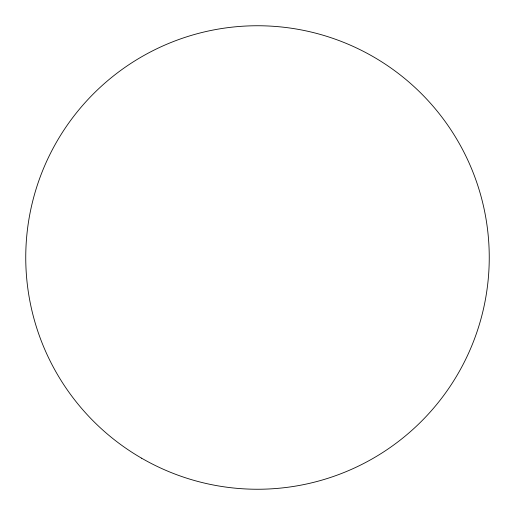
<?xml version="1.0" encoding="UTF-8"?>
<svg xmlns="http://www.w3.org/2000/svg" width="515" height="515" viewBox="0 0 515 515"><rect width="100%" height="100%" fill="white"/><g stroke="black" fill="none" stroke-linecap="round" stroke-linejoin="round"><path stroke-width="0.77" d="M141.625 458.202A231.75 231.75 0 0 0 489.25 257.5A231.75 231.75 0 0 0 141.625 56.798A231.75 231.75 0 0 0 141.625 458.202"/></g></svg>
